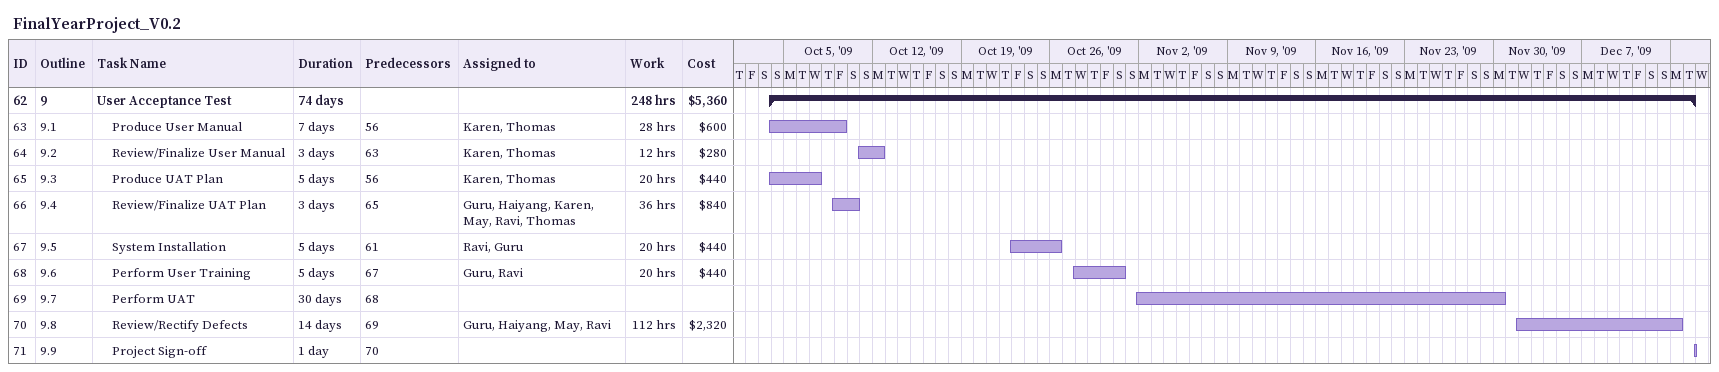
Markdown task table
FinalYearProject_V0.2

| ID | WBS | Task | Duration | Start | Finish | Predecessors | Resources | Work (h) | Cost ($) |
|---|---|---|---|---|---|---|---|---|---|
| 62 | 9 | **User Acceptance Test** | 74d | 2009-10-03 | 2009-12-15 |  |  | 248 | 5360 |
| 63 | 9.1 | Produce User Manual | 7d | 2009-10-03 | 2009-10-09 | 56 | Karen, Thomas | 28 | 600 |
| 64 | 9.2 | Review/Finalize User Manual | 3d | 2009-10-10 | 2009-10-12 | 63 | Karen, Thomas | 12 | 280 |
| 65 | 9.3 | Produce UAT Plan | 5d | 2009-10-03 | 2009-10-07 | 56 | Karen, Thomas | 20 | 440 |
| 66 | 9.4 | Review/Finalize UAT Plan | 3d | 2009-10-08 | 2009-10-10 | 65 | Guru, Haiyang, Karen, May, Ravi, Thomas | 36 | 840 |
| 67 | 9.5 | System Installation | 5d | 2009-10-22 | 2009-10-26 | 61 | Ravi, Guru | 20 | 440 |
| 68 | 9.6 | Perform User Training | 5d | 2009-10-27 | 2009-10-31 | 67 | Guru, Ravi | 20 | 440 |
| 69 | 9.7 | Perform UAT | 30d | 2009-11-01 | 2009-11-30 | 68 |  |  |  |
| 70 | 9.8 | Review/Rectify Defects | 14d | 2009-12-01 | 2009-12-14 | 69 | Guru, Haiyang, May, Ravi | 112 | 2320 |
| 71 | 9.9 | Project Sign-off | 1d | 2009-12-15 | 2009-12-15 | 70 |  |  |  |
